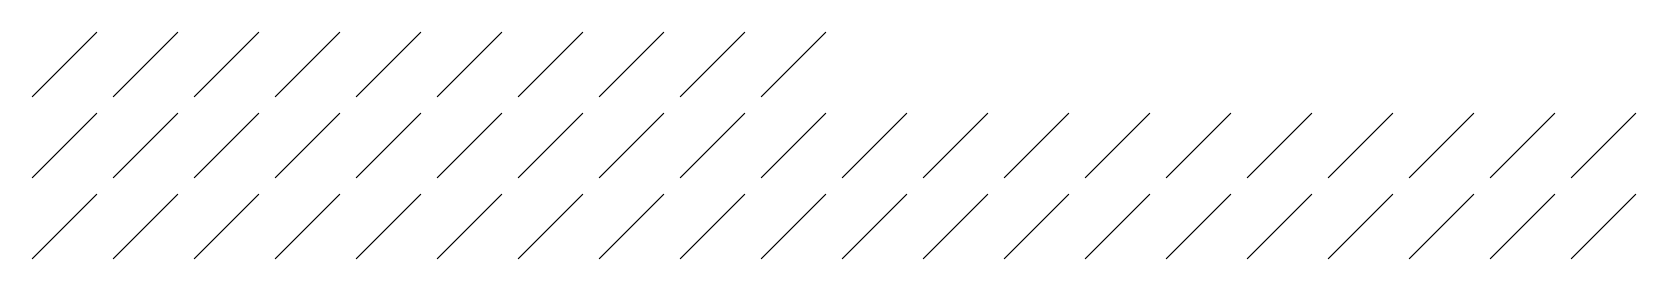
# Model space of a CAD drawing. Header units: metres. Extents: x 0 to 198, y 0 to 28.
import ezdxf

# ---------------------------------------------------------------- set-up
doc = ezdxf.new("R2010")
doc.units = ezdxf.units.M

msp = doc.modelspace()

# ---------------------------------------------------------------- linework, layer by layer
for p, q in [((0, 20), (8, 28)), ((10, 20), (18, 28)), ((20, 20), (28, 28)), ((30, 20), (38, 28)), ((40, 20), (48, 28)), ((50, 20), (58, 28)), ((60, 20), (68, 28)), ((70, 20), (78, 28)), ((80, 20), (88, 28)), ((90, 20), (98, 28)), ((0, 10), (8, 18)), ((10, 10), (18, 18)), ((20, 10), (28, 18)), ((30, 10), (38, 18)), ((40, 10), (48, 18)), ((50, 10), (58, 18)), ((60, 10), (68, 18)), ((70, 10), (78, 18)), ((80, 10), (88, 18)), ((90, 10), (98, 18)), ((100, 10), (108, 18)), ((110, 10), (118, 18)), ((120, 10), (128, 18)), ((130, 10), (138, 18)), ((140, 10), (148, 18)), ((150, 10), (158, 18)), ((160, 10), (168, 18)), ((170, 10), (178, 18)), ((180, 10), (188, 18)), ((190, 10), (198, 18)), ((0, 0), (8, 8)), ((10, 0), (18, 8)), ((20, 0), (28, 8)), ((30, 0), (38, 8)), ((40, 0), (48, 8)), ((50, 0), (58, 8)), ((60, 0), (68, 8)), ((70, 0), (78, 8)), ((80, 0), (88, 8)), ((90, 0), (98, 8)), ((100, 0), (108, 8)), ((110, 0), (118, 8)), ((120, 0), (128, 8)), ((130, 0), (138, 8)), ((140, 0), (148, 8)), ((150, 0), (158, 8)), ((160, 0), (168, 8)), ((170, 0), (178, 8)), ((180, 0), (188, 8)), ((190, 0), (198, 8))]:
    msp.add_line(p, q)

doc.saveas('drawing.dxf')
